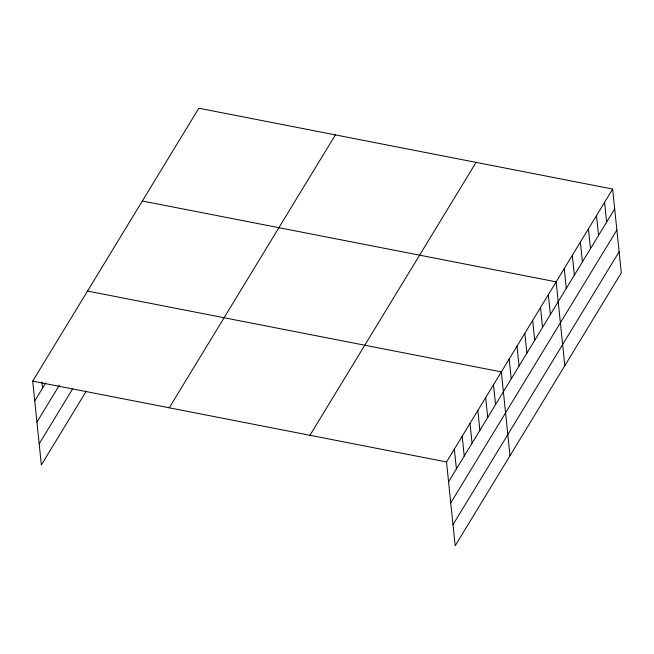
<?xml version="1.0" encoding="UTF-8"?>
<svg xmlns="http://www.w3.org/2000/svg" width="654" height="654" viewBox="0 0 654 654"><rect width="100%" height="100%" fill="white"/><g stroke="black" fill="none" stroke-linecap="round" stroke-linejoin="round"><path stroke-width="0.98" d="M86.263 391.182L41.357 464.945L32.7 381.135L198.824 108.221L612.643 189.055L621.3 272.865L455.176 545.779L446.519 461.961L612.643 189.055M34.752 400.967L45.715 382.958M36.935 422.083L59.383 385.198M39.183 443.829L72.594 388.942M169.263 407.81L335.379 134.896M309.955 435.294L476.079 162.38M448.57 481.802L614.686 208.888M450.753 502.91L616.869 230.004M452.993 524.663L619.117 251.757M142.343 201.015L556.162 281.841L564.819 365.66M87.522 291.071L501.34 371.905L509.997 455.715M32.7 381.135L446.519 461.961M604.574 202.307L606.618 222.147M596.505 215.567L598.549 235.399M588.436 228.818L590.48 248.659M580.368 242.078L582.412 261.911M572.299 255.33L574.343 275.171M564.23 268.59L566.274 288.422M548.33 294.709L550.374 314.541M540.498 307.576L542.542 327.409M532.667 320.444L534.71 340.276M524.835 333.311L526.879 353.144M517.003 346.17L519.047 366.011M509.172 359.038L511.215 378.87M493.508 384.773L495.552 404.605M485.677 397.64L487.721 417.473M477.845 410.499L479.897 430.332M470.013 423.367L472.065 443.199M462.182 436.234L464.234 456.067M454.35 449.102L456.402 468.934M41.962 382.149L42.584 388.1"/></g></svg>
